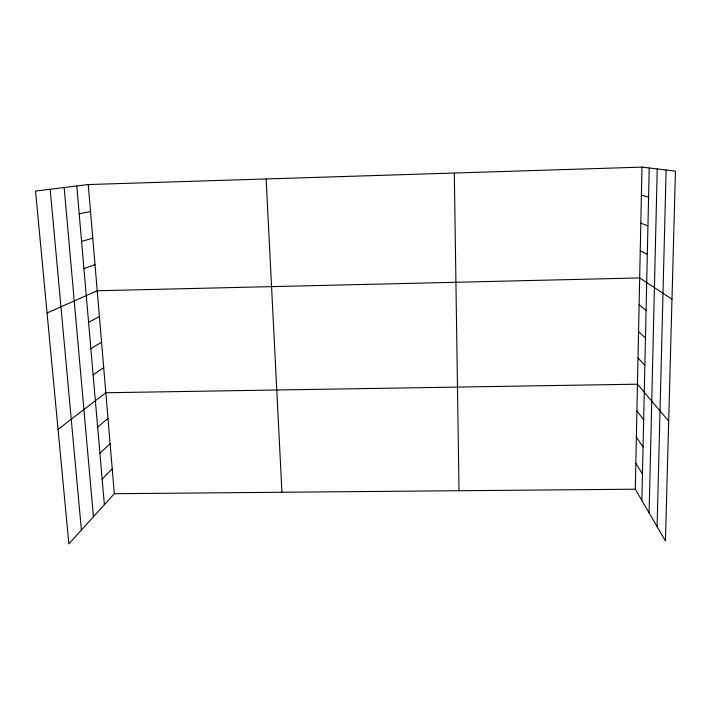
<?xml version="1.0" encoding="UTF-8"?>
<svg xmlns="http://www.w3.org/2000/svg" width="711" height="711" viewBox="0 0 711 711"><rect width="100%" height="100%" fill="white"/><g stroke="black" fill="none" stroke-linecap="round" stroke-linejoin="round"><path stroke-width="1.07" d="M641.971 167.121L675.45 171.138L665.434 540.92L635.296 489.204L641.971 167.121L88.262 184.558L35.55 191.063L68.869 543.879L114.329 493.71L88.262 184.558M641.873 500.491L649.223 167.992M649.099 512.898L657.231 168.951M657.088 526.611L666.118 170.018M102.153 479.125L112.231 468.851M99.913 453.271L110.116 443.735M97.656 427.151L107.974 418.37M58.053 429.355L105.815 392.748L637.474 384.189L668.678 421.143M93.132 374.875L103.699 367.631M90.866 348.719L101.557 342.258M88.582 322.296L99.398 316.635M47.059 312.973L97.22 290.755L639.678 277.93L671.984 299.171M83.942 268.625L95.016 264.608M81.578 241.367L92.786 238.194M79.197 213.815L90.537 211.514M114.329 493.71L635.296 489.204M641.384 195.267L648.583 197.098M640.807 223.112L647.943 225.894M640.238 250.663L647.312 254.378M639.118 304.912L646.077 310.414M638.558 331.61L645.464 337.983M638.016 358.042L644.859 365.25M636.923 410.86L643.659 419.748M636.372 437.247L643.055 446.952M635.83 463.359L642.46 473.864M50.179 189.259L81.401 530.051M64.159 187.535L93.443 516.764M76.788 185.98L104.366 504.703M266.118 178.959L281.938 492.261M454.311 173.031L459.004 490.723"/></g></svg>
